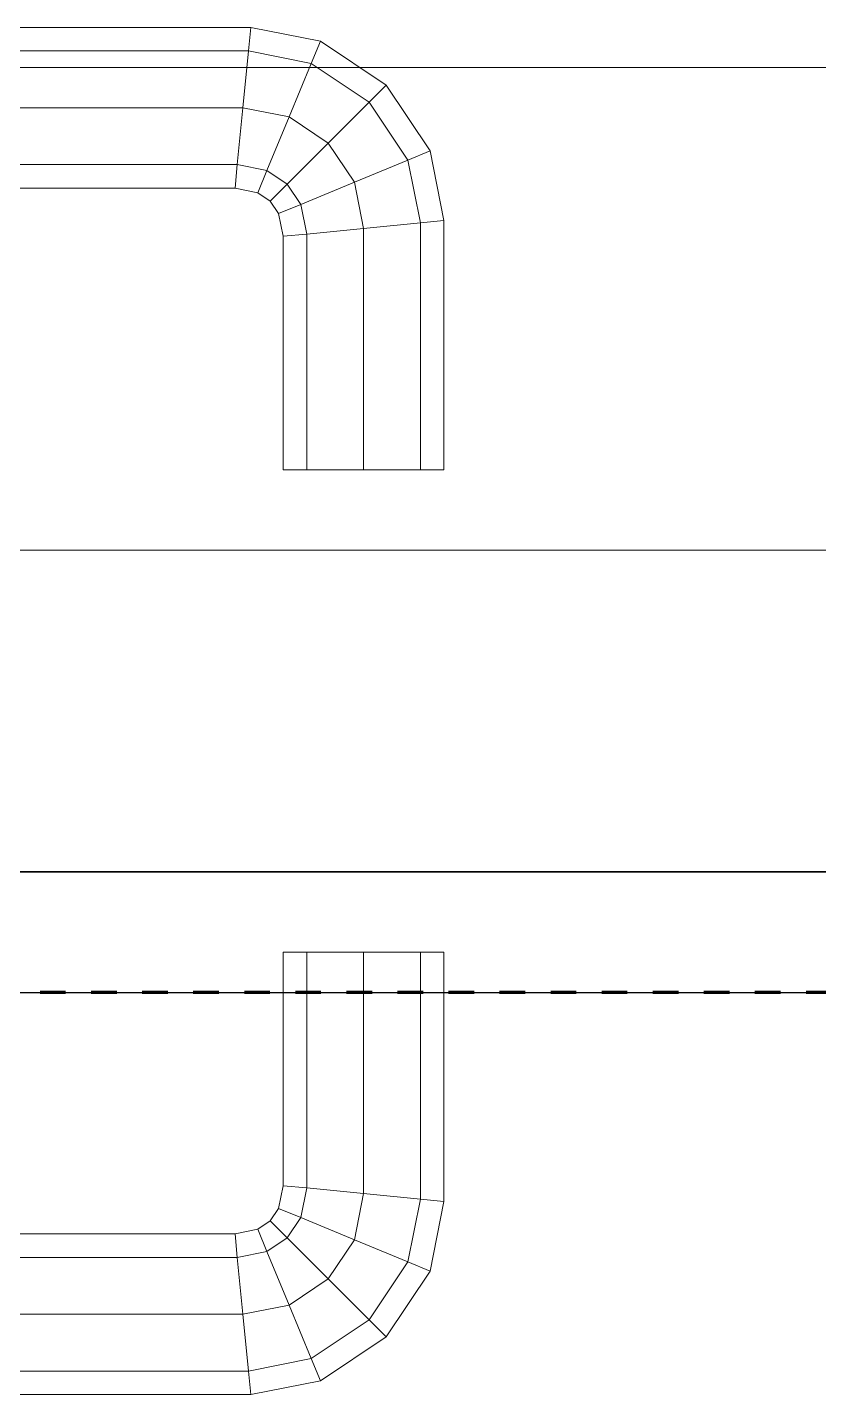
# Model space of a CAD drawing. Header units: millimetres. Extents: x -5300 to 98858, y -5196 to 93886.
# Drawn here: x 6556.2 to 6654.6, y 88325 to 88495 of the extents above; entities that cross this region are included whole.
import ezdxf

# ---------------------------------------------------------------- set-up
doc = ezdxf.new("R2010")
doc.units = ezdxf.units.MM
doc.linetypes.add('Штрих', pattern=[6.35, 3.175, -3.175])
doc.linetypes.add('Штрих_2_', pattern=[6.35, 3.175, -3.175])
for name, color, linetype, lineweight, true_color in [('_Разделитель помещений_', 4, 'Штрих', 70, 0x00ffff), ('Двери', 7, 'Continuous', 18, 0x7f7f7f), ('Стены', 7, 'Continuous', 18, 0x7f7f7f), ('Стены разрез', 7, 'Continuous', 50, 0x7f7f7f)]:
    doc.layers.add(name, color=color, linetype=linetype, lineweight=lineweight, true_color=true_color)

# ---------------------------------------------------------------- blocks, each defined once
blk = doc.blocks.new('СТВ_Перегородка_Кирпич 208370 - СТВ_Перегородка_Кирпич 208370-248292-Подвал')
at = {"layer": 'Стены', "color": 254, "true_color": 0xd4d4d4}
for p, q in [((6350, 88390), (6970, 88390)), ((6970, 88390), (6350, 88390)), ((6970, 88375), (6350, 88375))]:
    blk.add_line(p, q, dxfattribs=at)
at = {"layer": 'Стены разрез', "color": 254, "lineweight": 25, "true_color": 0xd4d4d4}
for p, q in [((150, 88390), (12600, 88390)), ((7230, 88390), (5340, 88390)), ((5340, 88375), (7230, 88375))]:
    blk.add_line(p, q, dxfattribs=at)
blk = doc.blocks.new('Дн-12 208426 - Дн-12-248355-Подвал')
at = {"layer": 'Двери', "color": 254, "true_color": 0xd4d4d4}
for p, q in [((6502.02, 88495), (6583.98, 88495)), ((6583.98, 88495), (6502.02, 88495)), ((6583.98, 88495), (6583.7, 88492.07)), ((6583.7, 88492.07), (6583.98, 88495)), ((6583.7, 88492.07), (6583.98, 88495)), ((6583.98, 88495), (6583.7, 88492.07)), ((6583.98, 88495), (6592.64, 88493.28)), ((6592.64, 88493.28), (6583.98, 88495)), ((6583.7, 88492.07), (6502.3, 88492.07)), ((6502.3, 88492.07), (6583.7, 88492.07)), ((6502.3, 88492.07), (6583.7, 88492.07)), ((6583.7, 88492.07), (6502.3, 88492.07)), ((6583.7, 88492.07), (6583, 88485)), ((6583, 88485), (6583.7, 88492.07)), ((6583, 88485), (6583.7, 88492.07)), ((6583.7, 88492.07), (6583, 88485)), ((6591.5, 88490.52), (6583.7, 88492.07)), ((6583.7, 88492.07), (6591.5, 88490.52)), ((6583.7, 88492.07), (6591.5, 88490.52)), ((6591.5, 88490.52), (6583.7, 88492.07)), ((6592.64, 88493.28), (6591.5, 88490.52)), ((6591.5, 88490.52), (6592.64, 88493.28)), ((6591.5, 88490.52), (6592.64, 88493.28)), ((6592.64, 88493.28), (6591.5, 88490.52)), ((6592.64, 88493.28), (6600.82, 88487.82)), ((6600.82, 88487.82), (6592.64, 88493.28)), ((6591.5, 88490.52), (6588.74, 88483.86)), ((6588.74, 88483.86), (6591.5, 88490.52)), ((6588.74, 88483.86), (6591.5, 88490.52)), ((6591.5, 88490.52), (6588.74, 88483.86)), ((6598.7, 88485.7), (6591.5, 88490.52)), ((6591.5, 88490.52), (6598.7, 88485.7)), ((6591.5, 88490.52), (6598.7, 88485.7)), ((6598.7, 88485.7), (6591.5, 88490.52)), ((6970, 88490), (6350, 88490)), ((6350, 88490), (6970, 88490)), ((6450, 88490), (6870, 88490)), ((6870, 88490), (6450, 88490)), ((6600.82, 88487.82), (6598.7, 88485.7)), ((6598.7, 88485.7), (6600.82, 88487.82)), ((6598.7, 88485.7), (6600.82, 88487.82)), ((6600.82, 88487.82), (6598.7, 88485.7)), ((6600.82, 88487.82), (6606.28, 88479.64)), ((6606.28, 88479.64), (6600.82, 88487.82)), ((6598.7, 88485.7), (6593.61, 88480.61)), ((6593.61, 88480.61), (6598.7, 88485.7)), ((6593.61, 88480.61), (6598.7, 88485.7)), ((6598.7, 88485.7), (6593.61, 88480.61)), ((6603.52, 88478.5), (6598.7, 88485.7)), ((6598.7, 88485.7), (6603.52, 88478.5)), ((6598.7, 88485.7), (6603.52, 88478.5)), ((6603.52, 88478.5), (6598.7, 88485.7)), ((6583, 88485), (6503, 88485)), ((6503, 88485), (6583, 88485)), ((6503, 88485), (6583, 88485)), ((6583, 88485), (6503, 88485)), ((6583, 88485), (6582.3, 88477.93)), ((6582.3, 88477.93), (6583, 88485)), ((6582.3, 88477.93), (6583, 88485)), ((6583, 88485), (6582.3, 88477.93)), ((6588.74, 88483.86), (6583, 88485)), ((6583, 88485), (6588.74, 88483.86)), ((6583, 88485), (6588.74, 88483.86)), ((6588.74, 88483.86), (6583, 88485)), ((6588.74, 88483.86), (6585.98, 88477.2)), ((6585.98, 88477.2), (6588.74, 88483.86)), ((6585.98, 88477.2), (6588.74, 88483.86)), ((6588.74, 88483.86), (6585.98, 88477.2)), ((6593.61, 88480.61), (6588.74, 88483.86)), ((6588.74, 88483.86), (6593.61, 88480.61)), ((6588.74, 88483.86), (6593.61, 88480.61)), ((6593.61, 88480.61), (6588.74, 88483.86)), ((6593.61, 88480.61), (6588.51, 88475.51)), ((6588.51, 88475.51), (6593.61, 88480.61)), ((6588.51, 88475.51), (6593.61, 88480.61)), ((6593.61, 88480.61), (6588.51, 88475.51)), ((6596.86, 88475.74), (6593.61, 88480.61)), ((6593.61, 88480.61), (6596.86, 88475.74)), ((6593.61, 88480.61), (6596.86, 88475.74)), ((6596.86, 88475.74), (6593.61, 88480.61)), ((6603.52, 88478.5), (6596.86, 88475.74)), ((6596.86, 88475.74), (6603.52, 88478.5)), ((6596.86, 88475.74), (6603.52, 88478.5)), ((6603.52, 88478.5), (6596.86, 88475.74)), ((6606.28, 88479.64), (6603.52, 88478.5)), ((6603.52, 88478.5), (6606.28, 88479.64)), ((6603.52, 88478.5), (6606.28, 88479.64)), ((6606.28, 88479.64), (6603.52, 88478.5)), ((6605.07, 88470.7), (6603.52, 88478.5)), ((6603.52, 88478.5), (6605.07, 88470.7)), ((6603.52, 88478.5), (6605.07, 88470.7)), ((6605.07, 88470.7), (6603.52, 88478.5)), ((6606.28, 88479.64), (6608, 88470.98)), ((6608, 88470.98), (6606.28, 88479.64)), ((6582.3, 88477.93), (6503.7, 88477.93)), ((6503.7, 88477.93), (6582.3, 88477.93)), ((6503.7, 88477.93), (6582.3, 88477.93)), ((6582.3, 88477.93), (6503.7, 88477.93)), ((6582.3, 88477.93), (6582.02, 88475)), ((6582.02, 88475), (6582.3, 88477.93)), ((6582.02, 88475), (6582.3, 88477.93)), ((6582.3, 88477.93), (6582.02, 88475)), ((6585.98, 88477.2), (6582.3, 88477.93)), ((6582.3, 88477.93), (6585.98, 88477.2)), ((6582.3, 88477.93), (6585.98, 88477.2)), ((6585.98, 88477.2), (6582.3, 88477.93)), ((6585.98, 88477.2), (6584.84, 88474.44)), ((6584.84, 88474.44), (6585.98, 88477.2)), ((6584.84, 88474.44), (6585.98, 88477.2)), ((6585.98, 88477.2), (6584.84, 88474.44)), ((6588.51, 88475.51), (6585.98, 88477.2)), ((6585.98, 88477.2), (6588.51, 88475.51)), ((6585.98, 88477.2), (6588.51, 88475.51)), ((6588.51, 88475.51), (6585.98, 88477.2)), ((6582.02, 88475), (6503.98, 88475)), ((6503.98, 88475), (6582.02, 88475)), ((6584.84, 88474.44), (6582.02, 88475)), ((6582.02, 88475), (6584.84, 88474.44)), ((6588.51, 88475.51), (6586.4, 88473.4)), ((6586.4, 88473.4), (6588.51, 88475.51)), ((6586.4, 88473.4), (6588.51, 88475.51)), ((6588.51, 88475.51), (6586.4, 88473.4)), ((6590.2, 88472.98), (6588.51, 88475.51)), ((6588.51, 88475.51), (6590.2, 88472.98)), ((6588.51, 88475.51), (6590.2, 88472.98)), ((6590.2, 88472.98), (6588.51, 88475.51)), ((6596.86, 88475.74), (6590.2, 88472.98)), ((6590.2, 88472.98), (6596.86, 88475.74)), ((6590.2, 88472.98), (6596.86, 88475.74)), ((6596.86, 88475.74), (6590.2, 88472.98)), ((6598, 88470), (6596.86, 88475.74)), ((6596.86, 88475.74), (6598, 88470)), ((6596.86, 88475.74), (6598, 88470)), ((6598, 88470), (6596.86, 88475.74)), ((6586.4, 88473.4), (6584.84, 88474.44)), ((6584.84, 88474.44), (6586.4, 88473.4)), ((6587.44, 88471.84), (6586.4, 88473.4)), ((6586.4, 88473.4), (6587.44, 88471.84)), ((6590.2, 88472.98), (6587.44, 88471.84)), ((6587.44, 88471.84), (6590.2, 88472.98)), ((6587.44, 88471.84), (6590.2, 88472.98)), ((6590.2, 88472.98), (6587.44, 88471.84)), ((6588, 88469.02), (6587.44, 88471.84)), ((6587.44, 88471.84), (6588, 88469.02)), ((6590.93, 88469.3), (6590.2, 88472.98)), ((6590.2, 88472.98), (6590.93, 88469.3)), ((6590.2, 88472.98), (6590.93, 88469.3)), ((6590.93, 88469.3), (6590.2, 88472.98)), ((6598, 88470), (6590.93, 88469.3)), ((6590.93, 88469.3), (6598, 88470)), ((6598, 88470), (6590.93, 88469.3)), ((6590.93, 88469.3), (6598, 88470)), ((6605.07, 88470.7), (6598, 88470)), ((6598, 88470), (6605.07, 88470.7)), ((6598, 88470), (6605.07, 88470.7)), ((6605.07, 88470.7), (6598, 88470)), ((6598, 88440), (6598, 88470)), ((6598, 88470), (6598, 88440)), ((6598, 88440), (6598, 88470)), ((6598, 88470), (6598, 88440)), ((6608, 88470.98), (6605.07, 88470.7)), ((6605.07, 88470.7), (6608, 88470.98)), ((6605.07, 88470.7), (6608, 88470.98)), ((6608, 88470.98), (6605.07, 88470.7)), ((6605.07, 88440), (6605.07, 88470.7)), ((6605.07, 88470.7), (6605.07, 88440)), ((6605.07, 88470.7), (6605.07, 88440)), ((6605.07, 88440), (6605.07, 88470.7)), ((6608, 88470.98), (6608, 88440)), ((6608, 88440), (6608, 88470.98)), ((6590.93, 88469.3), (6588, 88469.02)), ((6588, 88469.02), (6590.93, 88469.3)), ((6590.93, 88469.3), (6588, 88469.02)), ((6588, 88469.02), (6590.93, 88469.3)), ((6588, 88469.02), (6588, 88440)), ((6588, 88440), (6588, 88469.02)), ((6590.93, 88469.3), (6590.93, 88440)), ((6590.93, 88440), (6590.93, 88469.3)), ((6590.93, 88469.3), (6590.93, 88440)), ((6590.93, 88440), (6590.93, 88469.3)), ((6590.93, 88440), (6588, 88440)), ((6588, 88440), (6590.93, 88440)), ((6588, 88440), (6590.93, 88440)), ((6590.93, 88440), (6588, 88440)), ((6598, 88440), (6590.93, 88440)), ((6590.93, 88440), (6598, 88440)), ((6590.93, 88440), (6598, 88440)), ((6598, 88440), (6590.93, 88440)), ((6605.07, 88440), (6598, 88440)), ((6598, 88440), (6605.07, 88440)), ((6605.07, 88440), (6598, 88440)), ((6598, 88440), (6605.07, 88440)), ((6608, 88440), (6605.07, 88440)), ((6605.07, 88440), (6608, 88440)), ((6608, 88440), (6605.07, 88440)), ((6605.07, 88440), (6608, 88440)), ((6438, 88430), (6882, 88430)), ((6882, 88430), (6438, 88430)), ((6438, 88430), (6882, 88430)), ((6882, 88430), (6438, 88430)), ((6438, 88430), (6882, 88430)), ((6882, 88430), (6438, 88430)), ((6450, 88430), (6870, 88430)), ((6870, 88430), (6450, 88430)), ((6350, 88390), (6970, 88390)), ((6350, 88390), (6970, 88390)), ((6882, 88390), (6438, 88390)), ((6882, 88390), (6438, 88390)), ((6882, 88390), (6438, 88390)), ((6882, 88390), (6438, 88390)), ((6438, 88390), (6882, 88390)), ((6438, 88390), (6882, 88390)), ((6590.93, 88380), (6588, 88380)), ((6588, 88380), (6590.93, 88380)), ((6588, 88350.98), (6588, 88380)), ((6588, 88380), (6590.93, 88380)), ((6590.93, 88380), (6588, 88380)), ((6588, 88380), (6588, 88350.98)), ((6598, 88380), (6590.93, 88380)), ((6590.93, 88380), (6598, 88380)), ((6590.93, 88350.7), (6590.93, 88380)), ((6590.93, 88380), (6598, 88380)), ((6590.93, 88380), (6590.93, 88350.7)), ((6590.93, 88350.7), (6590.93, 88380)), ((6598, 88380), (6590.93, 88380)), ((6590.93, 88380), (6590.93, 88350.7)), ((6598, 88350), (6598, 88380)), ((6598, 88380), (6605.07, 88380)), ((6605.07, 88380), (6598, 88380)), ((6598, 88380), (6605.07, 88380)), ((6598, 88380), (6598, 88350)), ((6598, 88350), (6598, 88380)), ((6605.07, 88380), (6598, 88380)), ((6598, 88380), (6598, 88350)), ((6605.07, 88349.3), (6605.07, 88380)), ((6605.07, 88380), (6608, 88380)), ((6605.07, 88380), (6605.07, 88349.3)), ((6608, 88380), (6605.07, 88380)), ((6605.07, 88380), (6608, 88380)), ((6608, 88380), (6605.07, 88380)), ((6605.07, 88380), (6605.07, 88349.3)), ((6605.07, 88349.3), (6605.07, 88380)), ((6608, 88380), (6608, 88349.02)), ((6608, 88349.02), (6608, 88380)), ((6587.44, 88348.16), (6588, 88350.98)), ((6588, 88350.98), (6587.44, 88348.16)), ((6588, 88350.98), (6590.93, 88350.7)), ((6590.93, 88350.7), (6588, 88350.98)), ((6588, 88350.98), (6590.93, 88350.7)), ((6590.93, 88350.7), (6588, 88350.98)), ((6590.2, 88347.02), (6590.93, 88350.7)), ((6590.93, 88350.7), (6590.2, 88347.02)), ((6590.93, 88350.7), (6590.2, 88347.02)), ((6590.2, 88347.02), (6590.93, 88350.7)), ((6590.93, 88350.7), (6598, 88350)), ((6598, 88350), (6590.93, 88350.7)), ((6590.93, 88350.7), (6598, 88350)), ((6598, 88350), (6590.93, 88350.7)), ((6596.86, 88344.26), (6598, 88350)), ((6598, 88350), (6596.86, 88344.26)), ((6598, 88350), (6596.86, 88344.26)), ((6596.86, 88344.26), (6598, 88350)), ((6598, 88350), (6605.07, 88349.3)), ((6605.07, 88349.3), (6598, 88350)), ((6605.07, 88349.3), (6598, 88350)), ((6598, 88350), (6605.07, 88349.3)), ((6603.52, 88341.5), (6605.07, 88349.3)), ((6605.07, 88349.3), (6603.52, 88341.5)), ((6605.07, 88349.3), (6603.52, 88341.5)), ((6603.52, 88341.5), (6605.07, 88349.3)), ((6605.07, 88349.3), (6608, 88349.02)), ((6608, 88349.02), (6605.07, 88349.3)), ((6608, 88349.02), (6605.07, 88349.3)), ((6605.07, 88349.3), (6608, 88349.02)), ((6608, 88349.02), (6606.28, 88340.36)), ((6606.28, 88340.36), (6608, 88349.02)), ((6586.4, 88346.6), (6587.44, 88348.16)), ((6587.44, 88348.16), (6586.4, 88346.6)), ((6587.44, 88348.16), (6590.2, 88347.02)), ((6590.2, 88347.02), (6587.44, 88348.16)), ((6590.2, 88347.02), (6587.44, 88348.16)), ((6587.44, 88348.16), (6590.2, 88347.02)), ((6584.84, 88345.56), (6586.4, 88346.6)), ((6586.4, 88346.6), (6584.84, 88345.56)), ((6586.4, 88346.6), (6588.51, 88344.49)), ((6588.51, 88344.49), (6586.4, 88346.6)), ((6588.51, 88344.49), (6586.4, 88346.6)), ((6586.4, 88346.6), (6588.51, 88344.49)), ((6588.51, 88344.49), (6590.2, 88347.02)), ((6590.2, 88347.02), (6588.51, 88344.49)), ((6590.2, 88347.02), (6588.51, 88344.49)), ((6588.51, 88344.49), (6590.2, 88347.02)), ((6590.2, 88347.02), (6596.86, 88344.26)), ((6596.86, 88344.26), (6590.2, 88347.02)), ((6596.86, 88344.26), (6590.2, 88347.02)), ((6590.2, 88347.02), (6596.86, 88344.26)), ((6503.98, 88345), (6582.02, 88345)), ((6582.02, 88345), (6503.98, 88345)), ((6582.02, 88345), (6584.84, 88345.56)), ((6584.84, 88345.56), (6582.02, 88345)), ((6582.02, 88345), (6582.3, 88342.07)), ((6582.3, 88342.07), (6582.02, 88345)), ((6582.3, 88342.07), (6582.02, 88345)), ((6582.02, 88345), (6582.3, 88342.07)), ((6584.84, 88345.56), (6585.98, 88342.8)), ((6585.98, 88342.8), (6584.84, 88345.56)), ((6585.98, 88342.8), (6584.84, 88345.56)), ((6584.84, 88345.56), (6585.98, 88342.8)), ((6585.98, 88342.8), (6588.51, 88344.49)), ((6588.51, 88344.49), (6585.98, 88342.8)), ((6588.51, 88344.49), (6585.98, 88342.8)), ((6585.98, 88342.8), (6588.51, 88344.49)), ((6588.51, 88344.49), (6593.61, 88339.39)), ((6593.61, 88339.39), (6588.51, 88344.49)), ((6593.61, 88339.39), (6588.51, 88344.49)), ((6588.51, 88344.49), (6593.61, 88339.39)), ((6593.61, 88339.39), (6596.86, 88344.26)), ((6596.86, 88344.26), (6593.61, 88339.39)), ((6596.86, 88344.26), (6593.61, 88339.39)), ((6593.61, 88339.39), (6596.86, 88344.26)), ((6596.86, 88344.26), (6603.52, 88341.5)), ((6603.52, 88341.5), (6596.86, 88344.26)), ((6603.52, 88341.5), (6596.86, 88344.26)), ((6596.86, 88344.26), (6603.52, 88341.5)), ((6582.3, 88342.07), (6585.98, 88342.8)), ((6585.98, 88342.8), (6582.3, 88342.07)), ((6585.98, 88342.8), (6582.3, 88342.07)), ((6582.3, 88342.07), (6585.98, 88342.8)), ((6585.98, 88342.8), (6588.74, 88336.14)), ((6588.74, 88336.14), (6585.98, 88342.8)), ((6588.74, 88336.14), (6585.98, 88342.8)), ((6585.98, 88342.8), (6588.74, 88336.14)), ((6503.7, 88342.07), (6582.3, 88342.07)), ((6582.3, 88342.07), (6503.7, 88342.07)), ((6582.3, 88342.07), (6503.7, 88342.07)), ((6503.7, 88342.07), (6582.3, 88342.07)), ((6582.3, 88342.07), (6583, 88335)), ((6583, 88335), (6582.3, 88342.07)), ((6583, 88335), (6582.3, 88342.07)), ((6582.3, 88342.07), (6583, 88335)), ((6598.7, 88334.3), (6603.52, 88341.5)), ((6603.52, 88341.5), (6598.7, 88334.3)), ((6603.52, 88341.5), (6598.7, 88334.3)), ((6598.7, 88334.3), (6603.52, 88341.5)), ((6603.52, 88341.5), (6606.28, 88340.36)), ((6606.28, 88340.36), (6603.52, 88341.5)), ((6606.28, 88340.36), (6603.52, 88341.5)), ((6603.52, 88341.5), (6606.28, 88340.36)), ((6588.74, 88336.14), (6593.61, 88339.39)), ((6593.61, 88339.39), (6588.74, 88336.14)), ((6593.61, 88339.39), (6588.74, 88336.14)), ((6588.74, 88336.14), (6593.61, 88339.39)), ((6593.61, 88339.39), (6598.7, 88334.3)), ((6598.7, 88334.3), (6593.61, 88339.39)), ((6598.7, 88334.3), (6593.61, 88339.39)), ((6593.61, 88339.39), (6598.7, 88334.3)), ((6606.28, 88340.36), (6600.82, 88332.18)), ((6600.82, 88332.18), (6606.28, 88340.36)), ((6583, 88335), (6588.74, 88336.14)), ((6588.74, 88336.14), (6583, 88335)), ((6588.74, 88336.14), (6583, 88335)), ((6583, 88335), (6588.74, 88336.14)), ((6588.74, 88336.14), (6591.5, 88329.48)), ((6591.5, 88329.48), (6588.74, 88336.14)), ((6591.5, 88329.48), (6588.74, 88336.14)), ((6588.74, 88336.14), (6591.5, 88329.48)), ((6503, 88335), (6583, 88335)), ((6583, 88335), (6503, 88335)), ((6583, 88335), (6503, 88335)), ((6503, 88335), (6583, 88335)), ((6583, 88335), (6583.7, 88327.93)), ((6583.7, 88327.93), (6583, 88335)), ((6583.7, 88327.93), (6583, 88335)), ((6583, 88335), (6583.7, 88327.93)), ((6591.5, 88329.48), (6598.7, 88334.3)), ((6598.7, 88334.3), (6591.5, 88329.48)), ((6598.7, 88334.3), (6591.5, 88329.48)), ((6591.5, 88329.48), (6598.7, 88334.3)), ((6598.7, 88334.3), (6600.82, 88332.18)), ((6600.82, 88332.18), (6598.7, 88334.3)), ((6600.82, 88332.18), (6598.7, 88334.3)), ((6598.7, 88334.3), (6600.82, 88332.18)), ((6600.82, 88332.18), (6592.64, 88326.72)), ((6592.64, 88326.72), (6600.82, 88332.18)), ((6583.7, 88327.93), (6591.5, 88329.48)), ((6591.5, 88329.48), (6583.7, 88327.93)), ((6591.5, 88329.48), (6583.7, 88327.93)), ((6583.7, 88327.93), (6591.5, 88329.48)), ((6591.5, 88329.48), (6592.64, 88326.72)), ((6592.64, 88326.72), (6591.5, 88329.48)), ((6592.64, 88326.72), (6591.5, 88329.48)), ((6591.5, 88329.48), (6592.64, 88326.72)), ((6502.3, 88327.93), (6583.7, 88327.93)), ((6583.7, 88327.93), (6502.3, 88327.93)), ((6583.7, 88327.93), (6502.3, 88327.93)), ((6502.3, 88327.93), (6583.7, 88327.93)), ((6583.7, 88327.93), (6583.98, 88325)), ((6583.98, 88325), (6583.7, 88327.93)), ((6583.98, 88325), (6583.7, 88327.93)), ((6583.7, 88327.93), (6583.98, 88325)), ((6592.64, 88326.72), (6583.98, 88325)), ((6583.98, 88325), (6592.64, 88326.72)), ((6583.98, 88325), (6502.02, 88325)), ((6502.02, 88325), (6583.98, 88325))]:
    blk.add_line(p, q, dxfattribs=at)
blk = doc.blocks.new('Дн-12 208426 - Дн-12 208426-248359-Подвал')
blk.add_blockref('Дн-12 208426 - Дн-12-248355-Подвал', (0, 0))

msp = doc.modelspace()

# ---------------------------------------------------------------- linework, layer by layer
at = {"layer": '_Разделитель помещений_', "color": 131, "linetype": 'Штрих_2_', "true_color": 0xaaffff}
msp.add_line((7215, 88375), (5355, 88375), dxfattribs=at)

# ---------------------------------------------------------------- block references
at = {"layer": 'Двери', "color": 254, "true_color": 0xd4d4d4}
msp.add_blockref('Дн-12 208426 - Дн-12 208426-248359-Подвал', (0, 0), dxfattribs=at)
at = {"layer": 'Стены', "color": 254, "true_color": 0xd4d4d4}
msp.add_blockref('СТВ_Перегородка_Кирпич 208370 - СТВ_Перегородка_Кирпич 208370-248292-Подвал', (0, 0), dxfattribs=at)

doc.saveas('drawing.dxf')
